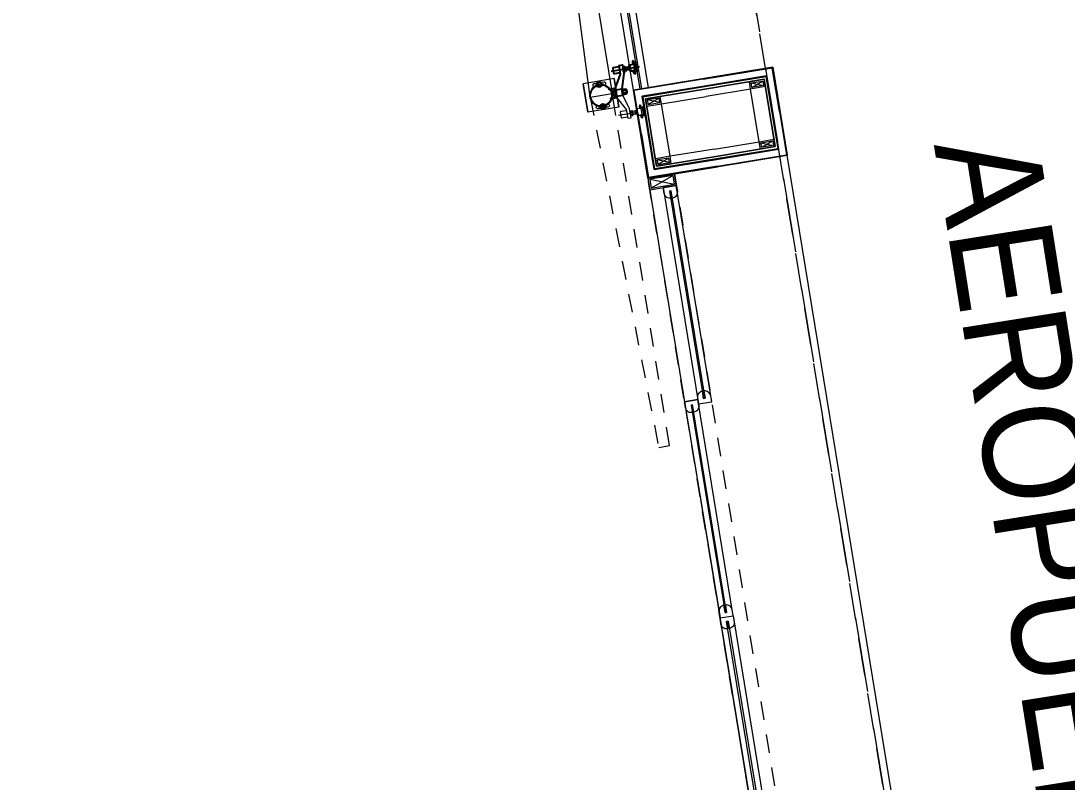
# Model space of a CAD drawing. Header units: metres. Extents: x 2 to 659295185, y -28 to 1124222152.
# Drawn here: x 655591.01 to 655598.06, y 1126566.36 to 1126571.49 of the extents above; entities that cross this region are included whole.
import ezdxf
from ezdxf.enums import TextEntityAlignment as Align

# ---------------------------------------------------------------- set-up
doc = ezdxf.new("R2010")
doc.units = ezdxf.units.M
doc.header["$MEASUREMENT"] = 0
for name, pattern in [('CCSM_C1_CUERPO CK$0$CONTINUA', [0]), ('CCSM_C1_CUERPO CK$0$DASHED', [0.75, 0.5, -0.25]), ('CCSM_C1_CUERPO CK$0$HIDDEN2', [0.1875, 0.125, -0.0625]), ('CCSM_XREF ESTRUCTURA15$0$RAYITAS', [0.375, 0.25, -0.125]), ('DASHED', [0.75, 0.5, -0.25])]:
    doc.linetypes.add(name, pattern=pattern)
doc.layers.get('0').update_dxf_attribs({"linetype": 'CONTINUOUS'})
for name, color, linetype in [('CCSM_C1_CUERPO CK$0$A-ALUCOBOND', 254, 'CONTINUOUS'), ('CCSM_C1_CUERPO CK$0$A-ESTRUCTURA DE FACHADA DE VIDRIO', 5, 'CONTINUOUS'), ('CCSM_C1_CUERPO CK$0$A-LOCAL ID', 7, 'CONTINUOUS'), ('CCSM_C1_CUERPO CK$0$A-PROYECCIONES', 5, 'CCSM_C1_CUERPO CK$0$DASHED'), ('CCSM_C1_CUERPO CK$0$A-PUERTA', 5, 'CCSM_C1_CUERPO CK$0$CONTINUA'), ('CCSM_C1_CUERPO CK$0$A-VIDRIO', 135, 'CONTINUOUS'), ('CCSM_C1_CUERPO CK$0$A-VISTA 4', 8, 'CONTINUOUS'), ('CCSM_C1_CUERPO CK$0$ID_Nº LOCAL', 7, 'CONTINUOUS'), ('CCSM_C1_CUERPO CK$0$ID_RUBRO', 7, 'CONTINUOUS'), ('CCSM_XREF ESTRUCTURA15$0$E-PROYECCION TECHO', 9, 'CCSM_XREF ESTRUCTURA15$0$RAYITAS'), ('CCSM_XREF KIOSKOSE$0$Kiosco General', 154, 'CONTINUOUS')]:
    doc.layers.add(name, color=color, linetype=linetype)
doc.styles.add('CCSM_C1_CUERPO CK$0$ROMANS', font='romans__.ttf')
doc.styles.add('CCSM_C1_CUERPO CK$0$sigo', font='arial.ttf', dxfattribs={"width": 0.9})

# ---------------------------------------------------------------- blocks, each defined once
blk = doc.blocks.new('CCSM_C1_CUERPO CK$0$ARAÑA DE ESQUINA')
for p, q in [((-0.0052, 0.0113), (-0.0019, 0.0119)), ((-0.0012, 0.0044), (-0.0007, 0.0045)), ((0.0024, 0.0061), (0.0012, 0.0045)), ((0.0026, -0.0038), (0.0012, 0.0045)), ((0.0024, 0.0061), (0.0046, 0.0064)), ((0.0042, -0.005), (0.0024, 0.0061)), ((0.0042, 0.0092), (0.0069, -0.0074)), ((0.0048, 0.0121), (0.0127, 0.0134)), ((0.0057, 0.0066), (0.0137, 0.0079)), ((0.0143, 0.0109), (0.017, -0.0057)), ((0.0162, 0.0168), (0.0424, 0.0211)), ((0.0456, 0.016), (0.0483, -0.0006)), ((0.0462, 0.0189), (0.06, 0.0212)), ((0.0471, 0.0134), (0.0607, 0.0156)), ((0.049, 0.0023), (0.0625, 0.0046)), ((-0.0013, -0.0124), (0.0019, -0.0119)), ((0.0003, -0.0046), (0.0007, -0.0045)), ((0.0042, -0.005), (0.0026, -0.0038)), ((0.0042, -0.005), (0.0064, -0.0046)), ((0.0075, -0.0044), (0.0155, -0.0031)), ((0.0084, -0.01), (0.0164, -0.0087)), ((0.0207, -0.0108), (0.0469, -0.0065)), ((0.0207, -0.0108), (0.0469, -0.0065)), ((0.0499, -0.0032), (0.0637, -0.0009)), ((0.028, -0.0947), (0.1528, -0.0743)), ((0.0818, -0.0944), (0.0791, -0.0779)), ((0.0797, -0.0749), (0.0877, -0.0736)), ((0.0806, -0.0804), (0.0886, -0.0791)), ((0.0824, -0.0915), (0.0904, -0.0902)), ((0.0919, -0.0928), (0.0892, -0.0762)), ((0.1029, -0.0792), (0.1076, -0.085)), ((0.1039, -0.0856), (0.1065, -0.0786)), ((0.1133, -0.0685), (0.1053, -0.0698)), ((0.1131, -0.0959), (0.1082, -0.0665)), ((0.1277, -0.0642), (0.1084, -0.0674)), ((0.1129, -0.095), (0.1323, -0.0918)), ((0.1247, -0.0562), (0.118, -0.0573)), ((0.1231, -0.0583), (0.1225, -0.0547)), ((0.1324, -0.0928), (0.1276, -0.0633)), ((0.133, -0.0624), (0.1378, -0.0919)), ((0.0834, -0.097), (0.0913, -0.0957)), ((0.1172, -0.0924), (0.1092, -0.0937)), ((0.132, -0.1004), (0.1252, -0.1015)), ((0.1297, -0.0989), (0.1303, -0.1026))]:
    blk.add_line(p, q)
for points in [[(-0.0062, -0.0201), (-0.0057, -0.0229), (0.0192, -0.0188, 0.414214), (0.0215, -0.0156), (0.0154, 0.0216, 0.414214), (0.0122, 0.0239), (-0.0127, 0.0199), (-0.0123, 0.0171), (0.0126, 0.0212), (0.0187, -0.016)], [(0.1231, -0.0583), (0.1236, -0.0568, 0.236068), (0.1234, -0.056), (0.1225, -0.0547), (0.1208, -0.0549), (0.1208, -0.0587)], [(0.1297, -0.0989), (0.1307, -0.1002, -0.236068), (0.1308, -0.101), (0.1303, -0.1026), (0.1287, -0.1028), (0.1275, -0.0993)]]:
    blk.add_lwpolyline(points, format="xyb", close=True)
for points in [[(-0.0031, 0.0186), (0.0031, -0.0186)], [(0.0162, 0.0168), (0.0222, -0.02), (0.0624, -0.0692), (0.0688, -0.1079), (0.0835, -0.1055), (0.0772, -0.0668), (0.0469, -0.0065), (0.0424, 0.0211)], [(0.0916, -0.0909), (0.1044, -0.0888), (0.1023, -0.0759), (0.0895, -0.078)], [(0.0915, -0.0904), (0.1038, -0.0884), (0.1019, -0.0766), (0.0896, -0.0786)]]:
    blk.add_lwpolyline(points)
for points in [[(0.0424, 0.0211), (0.0469, -0.0065), (0.0492, -0.0061), (0.0447, 0.0215)], [(0.1044, -0.0888), (0.1076, -0.0883), (0.108, -0.0877), (0.1061, -0.0759), (0.1055, -0.0754), (0.1023, -0.0759)], [(0.1039, -0.0856), (0.1076, -0.085), (0.1065, -0.0786), (0.1029, -0.0792)], [(0.1079, -0.0869), (0.1106, -0.0864), (0.1089, -0.0763), (0.1062, -0.0767)], [(0.1131, -0.0959), (0.1324, -0.0928), (0.1276, -0.0633), (0.1082, -0.0665), (0.1075, -0.0675), (0.112, -0.0952)], [(0.1267, -0.0634), (0.1245, -0.0505), (0.1209, -0.0511), (0.1208, -0.0625), (0.1211, -0.0643)], [(0.1245, -0.0505), (0.1255, -0.0504), (0.1276, -0.0633), (0.1267, -0.0634)], [(0.1273, -0.0614), (0.1319, -0.0607), (0.1357, -0.0553), (0.1362, -0.0579), (0.133, -0.0624), (0.1276, -0.0633)], [(0.1423, -0.0951), (0.1378, -0.0919), (0.1324, -0.0928), (0.1276, -0.0633), (0.133, -0.0624), (0.1362, -0.0579)], [(0.1327, -0.0946), (0.1373, -0.0939), (0.1427, -0.0977), (0.1423, -0.0951), (0.1378, -0.0919), (0.1324, -0.0928)], [(0.1315, -0.0929), (0.1336, -0.1058), (0.1299, -0.1064), (0.1263, -0.0957), (0.126, -0.0938)], [(0.1336, -0.1058), (0.1345, -0.1057), (0.1324, -0.0928), (0.1315, -0.0929)]]:
    blk.add_lwpolyline(points, close=True)
blk.add_lwpolyline([(0.0633, -0.0748), (0.0375, -0.079, 0.414214), (0.036, -0.0811), (0.0399, -0.1051, 0.414214), (0.0421, -0.1066), (0.0679, -0.1024)], format="xyb")
for centre, radius, start, end in [((0.0082, 0.0099), 0.00406, 145.7056, 232.9113), ((0.0199, 0.0033), 0.0146, 166.6886, 211.9283), ((0.0103, 0.0102), 0.00406, 325.7056, 52.9113), ((0.0013, 0.0002), 0.0146, 346.6886, 31.9283), ((0.0496, 0.0166), 0.00406, 145.7056, 232.9113), ((0.0613, 0.0101), 0.0146, 166.6886, 211.9283), ((0.0523, 0.0001), 0.00406, 145.7056, 232.9113), ((0.0573, 0.0179), 0.00406, 325.7056, 52.9113), ((0.0398, 0.0065), 0.025, 342.6843, 35.9326), ((0.0483, 0.0079), 0.0146, 346.6886, 31.9283), ((0.06, 0.0013), 0.00406, 325.7056, 52.9113), ((0.0109, -0.0067), 0.00406, 145.7056, 232.9113), ((0.013, -0.0064), 0.00406, 325.7056, 52.9113), ((0.0831, -0.0772), 0.00406, 145.7056, 232.9113), ((0.0948, -0.0838), 0.0146, 166.6886, 211.9283), ((0.0858, -0.0938), 0.00406, 145.7056, 232.9113), ((0.0852, -0.0769), 0.00406, 325.7056, 52.9113), ((0.0762, -0.0868), 0.0146, 346.6886, 31.9283), ((0.0879, -0.0934), 0.00406, 325.7056, 52.9113)]:
    blk.add_arc(centre, radius, start, end)
blk = doc.blocks.new('CCSM_C1_CUERPO CK$0$IDENT LOCAL')
at = {"style": 'CCSM_C1_CUERPO CK$0$ROMANS'}
for tag, height, p in [('AREA-EXACTA', 0.5, (0.8694, 0.18)), ('NºLOCAL', 0.7, (1.9537, 0.0574)), ('RUBRO', 0.35, (0, 0)), ('USO', 0.35, (-0.8388, -0.1375))]:
    blk.add_attdef(tag, text='', height=height, rotation=279.30845, dxfattribs=at).set_placement(p, align=Align.BOTTOM_CENTER)

msp = doc.modelspace()

# ---------------------------------------------------------------- linework, layer by layer
at = {"layer": 'CCSM_C1_CUERPO CK$0$A-ALUCOBOND', "lineweight": 5}
for p, q in [((655596.0692, 1126571.1696), (655596.0697, 1126571.1702)), ((655596.0697, 1126571.1702), (655596.072, 1126571.1735)), ((655596.0697, 1126571.1692), (655596.0702, 1126571.1699)), ((655596.0702, 1126571.1699), (655596.0725, 1126571.1731)), ((655595.1394, 1126571.0173), (655595.1362, 1126571.0197)), ((655595.1398, 1126571.0178), (655595.1365, 1126571.0201)), ((655595.1401, 1126571.0169), (655595.1394, 1126571.0173)), ((655595.1404, 1126571.0173), (655595.1398, 1126571.0178)), ((655596.165, 1126570.5854), (655596.1656, 1126570.5849)), ((655596.1653, 1126570.5858), (655596.166, 1126570.5854)), ((655596.1656, 1126570.5849), (655596.1689, 1126570.5826)), ((655596.166, 1126570.5854), (655596.1692, 1126570.583)), ((655595.2353, 1126570.4328), (655595.2329, 1126570.4296)), ((655595.2357, 1126570.4325), (655595.2334, 1126570.4292)), ((655595.2357, 1126570.4335), (655595.2353, 1126570.4328)), ((655595.2362, 1126570.4331), (655595.2357, 1126570.4325))]:
    msp.add_line(p, q, dxfattribs=at)
for points in [[(655595.2325, 1126570.4285), (655595.1354, 1126571.0206), (655596.0729, 1126571.1742), (655596.17, 1126570.5821)], [(655595.1354, 1126571.0206), (655595.2325, 1126570.4285), (655596.17, 1126570.5821), (655596.0729, 1126571.1742)]]:
    msp.add_lwpolyline(points, close=True, dxfattribs=at)
for points in [[(655596.1215, 1126570.8782), (655596.0731, 1126571.173, 0.414214), (655596.0717, 1126571.174), (655595.6042, 1126571.0974)], [(655595.184, 1126570.7245), (655595.1356, 1126571.0194, -0.414214), (655595.1366, 1126571.0208), (655595.6042, 1126571.0974)], [(655596.1215, 1126570.8782), (655596.1698, 1126570.5833, -0.414214), (655596.1688, 1126570.5819), (655595.7012, 1126570.5053)], [(655595.184, 1126570.7245), (655595.2323, 1126570.4297, 0.414214), (655595.2337, 1126570.4287), (655595.7012, 1126570.5053)]]:
    msp.add_lwpolyline(points, format="xyb", dxfattribs=at)
for points in [[(655595.6043, 1126571.0968), (655596.072, 1126571.1735)], [(655595.6047, 1126571.094), (655596.0697, 1126571.1702)], [(655595.6048, 1126571.0935), (655596.0692, 1126571.1696)], [(655596.1175, 1126570.8775), (655596.0697, 1126571.1692)], [(655596.1181, 1126570.8776), (655596.0702, 1126571.1699)], [(655596.1209, 1126570.8781), (655596.0725, 1126571.1731)], [(655595.6043, 1126571.0968), (655595.1365, 1126571.0201)], [(655595.6047, 1126571.094), (655595.1398, 1126571.0178)], [(655595.6048, 1126571.0935), (655595.1404, 1126571.0173)], [(655595.1846, 1126570.7246), (655595.1362, 1126571.0197)], [(655595.1874, 1126570.7251), (655595.1394, 1126571.0173)], [(655595.1879, 1126570.7252), (655595.1401, 1126571.0169)], [(655596.1175, 1126570.8775), (655596.1653, 1126570.5858)], [(655596.1181, 1126570.8776), (655596.166, 1126570.5854)], [(655596.1209, 1126570.8781), (655596.1692, 1126570.583)], [(655595.1846, 1126570.7246), (655595.2329, 1126570.4296)], [(655595.1874, 1126570.7251), (655595.2353, 1126570.4328)], [(655595.1879, 1126570.7252), (655595.2357, 1126570.4335)], [(655595.7006, 1126570.5093), (655596.165, 1126570.5854)], [(655595.7007, 1126570.5087), (655596.1656, 1126570.5849)], [(655595.7011, 1126570.5059), (655596.1689, 1126570.5826)], [(655595.7011, 1126570.5059), (655595.2334, 1126570.4292)], [(655595.7007, 1126570.5087), (655595.2357, 1126570.4325)], [(655595.7006, 1126570.5093), (655595.2362, 1126570.4331)]]:
    msp.add_lwpolyline(points, dxfattribs=at)
at = {"layer": 'CCSM_C1_CUERPO CK$0$A-ESTRUCTURA DE FACHADA DE VIDRIO', "lineweight": 5}
for p, q in [((655595.0053, 1126571.0981), (655594.7968, 1126571.0639)), ((655595.0053, 1126571.0981), (655594.7968, 1126571.0639)), ((655594.8283, 1126570.8714), (655594.7968, 1126571.0639)), ((655594.7968, 1126571.0639), (655594.8283, 1126570.8715)), ((655594.8753, 1126571.0539), (655594.9331, 1126571.0634)), ((655594.8753, 1126571.0539), (655594.9331, 1126571.0634)), ((655594.8753, 1126571.0539), (655594.9331, 1126571.0634)), ((655595.0369, 1126570.9056), (655595.0053, 1126571.0981)), ((655595.0053, 1126571.0981), (655595.0369, 1126570.9056)), ((655595.9275, 1126571.0688), (655596.0113, 1126571.0522)), ((655595.9324, 1126571.0392), (655596.0065, 1126571.0818)), ((655595.0369, 1126570.9056), (655594.8283, 1126570.8714)), ((655595.0369, 1126570.9056), (655594.8283, 1126570.8715)), ((655594.8995, 1126570.9059), (655594.9574, 1126570.9154)), ((655594.8995, 1126570.9059), (655594.9574, 1126570.9154)), ((655594.8995, 1126570.9059), (655594.9574, 1126570.9154)), ((655595.3117, 1126570.9375), (655595.2279, 1126570.9542)), ((655595.3069, 1126570.9671), (655595.2328, 1126570.9246)), ((655595.9937, 1126570.6652), (655596.0775, 1126570.6486)), ((655595.9985, 1126570.6356), (655596.0726, 1126570.6782)), ((655595.3779, 1126570.5339), (655595.2941, 1126570.5505)), ((655595.373, 1126570.5635), (655595.2989, 1126570.5209))]:
    msp.add_line(p, q, dxfattribs=at)
at = {"layer": 'CCSM_C1_CUERPO CK$0$A-ESTRUCTURA DE FACHADA DE VIDRIO', "color": 3, "lineweight": 5}
msp.add_line((655594.8428, 1126570.9726), (655594.9908, 1126570.9969), dxfattribs=at)
msp.add_lwpolyline([(655594.8428, 1126570.9726), (655594.8428, 1126570.9726), (655594.5286, 1126573.3531), (655594.6026, 1126573.3653), (655594.9908, 1126570.9969)], dxfattribs=at)
at = {"layer": 'CCSM_C1_CUERPO CK$0$A-ESTRUCTURA DE FACHADA DE VIDRIO', "lineweight": 5}
for points in [[(655594.8868, 1126571.0665), (655594.8689, 1126571.0635, 0.414214), (655594.8603, 1126571.0515), (655594.8603, 1126571.0515, 0.414214), (655594.8723, 1126571.0428), (655594.8902, 1126571.0457)], [(655594.8868, 1126571.0665), (655594.8689, 1126571.0635, 0.414214), (655594.8603, 1126571.0515), (655594.8603, 1126571.0515, 0.414214), (655594.8723, 1126571.0428), (655594.8902, 1126571.0457)], [(655594.8868, 1126571.0665), (655594.869, 1126571.0636, 0.414214), (655594.8603, 1126571.0515), (655594.8603, 1126571.0515, 0.414214), (655594.8724, 1126571.0428), (655594.8902, 1126571.0458)], [(655594.9226, 1126571.051), (655594.9404, 1126571.054, 0.414214), (655594.9491, 1126571.066), (655594.9491, 1126571.066, 0.414214), (655594.937, 1126571.0747), (655594.9192, 1126571.0718)], [(655594.9226, 1126571.051), (655594.9404, 1126571.054, 0.414214), (655594.9491, 1126571.066), (655594.9491, 1126571.066, 0.414214), (655594.937, 1126571.0747), (655594.9192, 1126571.0718)], [(655594.9226, 1126571.0511), (655594.9404, 1126571.054, 0.414214), (655594.9491, 1126571.066), (655594.9491, 1126571.066, 0.414214), (655594.937, 1126571.0747), (655594.9192, 1126571.0718)], [(655594.9145, 1126570.8977), (655594.8966, 1126570.8948, -0.414214), (655594.8845, 1126570.9035), (655594.8845, 1126570.9035, -0.414214), (655594.8932, 1126570.9155), (655594.9111, 1126570.9185)], [(655594.9145, 1126570.8977), (655594.8966, 1126570.8948, -0.414214), (655594.8845, 1126570.9035), (655594.8845, 1126570.9035, -0.414214), (655594.8932, 1126570.9155), (655594.9111, 1126570.9185)], [(655594.9145, 1126570.8977), (655594.8966, 1126570.8948, -0.414214), (655594.8846, 1126570.9035), (655594.8846, 1126570.9035, -0.414214), (655594.8932, 1126570.9155), (655594.9111, 1126570.9184)], [(655594.9434, 1126570.9237), (655594.9613, 1126570.9267, -0.414214), (655594.9734, 1126570.918), (655594.9734, 1126570.918, -0.414214), (655594.9647, 1126570.906), (655594.9468, 1126570.903)], [(655594.9434, 1126570.9238), (655594.9613, 1126570.9267, -0.414214), (655594.9734, 1126570.918), (655594.9734, 1126570.918, -0.414214), (655594.9647, 1126570.906), (655594.9468, 1126570.903)], [(655594.9434, 1126570.9238), (655594.9613, 1126570.9267, -0.414214), (655594.9734, 1126570.918), (655594.9734, 1126570.918, -0.414214), (655594.9647, 1126570.906), (655594.9468, 1126570.903)]]:
    msp.add_lwpolyline(points, format="xyb", dxfattribs=at)
for points in [[(655594.9073, 1126571.0429), (655594.9197, 1126571.0531), (655594.9171, 1126571.069), (655594.9021, 1126571.0746), (655594.8896, 1126571.0644), (655594.8922, 1126571.0486)], [(655594.9073, 1126571.0429), (655594.9197, 1126571.0531), (655594.9171, 1126571.069), (655594.9021, 1126571.0746), (655594.8896, 1126571.0644), (655594.8922, 1126571.0486)], [(655594.9073, 1126571.0429), (655594.9198, 1126571.0531), (655594.9172, 1126571.069), (655594.9021, 1126571.0746), (655594.8896, 1126571.0645), (655594.8922, 1126571.0486)], [(655596.0228, 1126571.0439), (655595.9241, 1126571.0277), (655595.9161, 1126571.0771), (655596.0147, 1126571.0933), (655596.0228, 1126571.0439)], [(655596.0113, 1126571.0522), (655595.9324, 1126571.0392), (655595.9275, 1126571.0688), (655596.0065, 1126571.0818)], [(655595.2245, 1126570.9131), (655595.3232, 1126570.9292), (655595.3151, 1126570.9786), (655595.2164, 1126570.9624), (655595.2245, 1126570.9131)], [(655594.9264, 1126570.9266), (655594.9414, 1126570.9209), (655594.944, 1126570.905), (655594.9316, 1126570.8949), (655594.9165, 1126570.9005), (655594.9139, 1126570.9164)], [(655594.9263, 1126570.9266), (655594.9414, 1126570.9209), (655594.944, 1126570.9051), (655594.9316, 1126570.8949), (655594.9165, 1126570.9005), (655594.9139, 1126570.9164)], [(655594.9263, 1126570.9266), (655594.9414, 1126570.9209), (655594.944, 1126570.9051), (655594.9316, 1126570.8949), (655594.9165, 1126570.9005), (655594.9139, 1126570.9164)], [(655595.2328, 1126570.9246), (655595.3117, 1126570.9375), (655595.3069, 1126570.9671), (655595.2279, 1126570.9542)], [(655596.089, 1126570.6403), (655595.9903, 1126570.6241), (655595.9822, 1126570.6735), (655596.0809, 1126570.6896), (655596.089, 1126570.6403)], [(655596.0775, 1126570.6486), (655595.9985, 1126570.6356), (655595.9937, 1126570.6652), (655596.0726, 1126570.6782)], [(655595.2907, 1126570.5095), (655595.3894, 1126570.5256), (655595.3813, 1126570.575), (655595.2826, 1126570.5588), (655595.2907, 1126570.5095)], [(655595.2989, 1126570.5209), (655595.3779, 1126570.5339), (655595.373, 1126570.5635), (655595.2941, 1126570.5505)]]:
    msp.add_lwpolyline(points, close=True, dxfattribs=at)
at = {"layer": 'CCSM_C1_CUERPO CK$0$A-ESTRUCTURA DE FACHADA DE VIDRIO', "linetype": 'CCSM_C1_CUERPO CK$0$CONTINUA', "lineweight": 5, "ltscale": 0.05}
for centre, radius in [((655594.9168, 1126570.9848), 0.075), ((655594.9168, 1126570.9847), 0.075), ((655594.9168, 1126570.9848), 0.0705), ((655594.9168, 1126570.9847), 0.0705)]:
    msp.add_circle(centre, radius, dxfattribs=at)
at = {"layer": 'CCSM_C1_CUERPO CK$0$A-ESTRUCTURA DE FACHADA DE VIDRIO', "lineweight": 5}
for centre, radius in [((655594.9047, 1126571.0588), 0.0195), ((655594.9047, 1126571.0588), 0.0195), ((655594.9047, 1126571.0588), 0.0195), ((655594.9047, 1126571.0588), 0.0124), ((655594.9047, 1126571.0588), 0.0124), ((655594.9047, 1126571.0588), 0.0124), ((655594.9047, 1126571.0588), 0.0111), ((655594.9047, 1126571.0588), 0.0111), ((655594.9047, 1126571.0588), 0.0111), ((655594.929, 1126570.9107), 0.0195), ((655594.9289, 1126570.9107), 0.0195), ((655594.9289, 1126570.9107), 0.0195), ((655594.9289, 1126570.9107), 0.0124), ((655594.9289, 1126570.9107), 0.0124), ((655594.929, 1126570.9107), 0.0124), ((655594.929, 1126570.9107), 0.0111), ((655594.9289, 1126570.9107), 0.0111), ((655594.9289, 1126570.9107), 0.0111)]:
    msp.add_circle(centre, radius, dxfattribs=at)
at = {"layer": 'CCSM_C1_CUERPO CK$0$A-PROYECCIONES', "color": 8, "linetype": 'CCSM_C1_CUERPO CK$0$HIDDEN2', "lineweight": 5}
for p, q in [((655594.9829, 1126571.0143), (655594.9879, 1126571.0151)), ((655594.9889, 1126570.9779), (655594.9938, 1126570.9787)), ((655594.989, 1126571.0037), (655594.9897, 1126571.0038)), ((655594.9913, 1126570.9899), (655594.992, 1126570.99)), ((655594.9945, 1126571.0062), (655594.9927, 1126571.0037)), ((655594.9948, 1126570.991), (655594.9927, 1126571.0037)), ((655594.9945, 1126571.0062), (655594.9979, 1126571.0067)), ((655594.9972, 1126570.9892), (655594.9945, 1126571.0062)), ((655594.9972, 1126570.9892), (655594.9948, 1126570.991)), ((655594.9972, 1126571.011), (655595.0014, 1126570.9856)), ((655594.9972, 1126570.9892), (655595.0007, 1126570.9898)), ((655594.9982, 1126571.0155), (655595.0104, 1126571.0175)), ((655594.9996, 1126571.007), (655595.0118, 1126571.009)), ((655595.0024, 1126570.9901), (655595.0145, 1126570.9921)), ((655595.0038, 1126570.9816), (655595.0159, 1126570.9836)), ((655595.0128, 1126571.0135), (655595.0169, 1126570.9881)), ((655595.0156, 1126571.0227), (655595.0558, 1126571.0293)), ((655595.0225, 1126570.9803), (655595.0628, 1126570.9869)), ((655595.0225, 1126570.9803), (655595.0628, 1126570.9869)), ((655595.0607, 1126571.0214), (655595.0649, 1126570.996)), ((655595.0617, 1126571.0259), (655595.0828, 1126571.0293)), ((655595.0631, 1126571.0174), (655595.0838, 1126571.0208)), ((655595.0659, 1126571.0005), (655595.0865, 1126571.0039)), ((655595.0672, 1126570.992), (655595.0884, 1126570.9955)), ((655595.1865, 1126570.8985), (655595.1569, 1126570.8936)), ((655595.1819, 1126570.9107), (655595.1716, 1126570.9091)), ((655595.1794, 1126570.9074), (655595.1785, 1126570.9131)), ((655595.1937, 1126570.8547), (655595.1863, 1126570.8999)), ((655595.1945, 1126570.9012), (655595.2019, 1126570.856)), ((655595.0338, 1126570.8517), (655595.225, 1126570.883)), ((655595.1161, 1126570.8521), (655595.112, 1126570.8776)), ((655595.113, 1126570.8821), (655595.1251, 1126570.8841)), ((655595.1144, 1126570.8736), (655595.1265, 1126570.8756)), ((655595.1171, 1126570.8567), (655595.1293, 1126570.8586)), ((655595.1185, 1126570.8482), (655595.1307, 1126570.8502)), ((655595.1317, 1126570.8547), (655595.1275, 1126570.8801)), ((655595.1484, 1126570.8756), (655595.1557, 1126570.8666)), ((655595.15, 1126570.8657), (655595.1541, 1126570.8765)), ((655595.1644, 1126570.8919), (655595.1522, 1126570.8899)), ((655595.1641, 1126570.8498), (655595.1567, 1126570.895)), ((655595.1704, 1126570.8552), (655595.1582, 1126570.8532)), ((655595.1638, 1126570.8513), (655595.1935, 1126570.8561)), ((655595.193, 1126570.843), (655595.1827, 1126570.8413)), ((655595.1896, 1126570.8453), (655595.1905, 1126570.8397))]:
    msp.add_line(p, q, dxfattribs=at)
for points in [[(655594.8428, 1126570.9726), (655594.8428, 1126570.9726), (655595.3046, 1126568.6163), (655595.3786, 1126568.6284), (655594.9908, 1126570.9969)], [(655594.9862, 1126571.0254), (655594.9955, 1126570.9684)], [(655595.0156, 1126571.0227), (655595.0249, 1126570.9662), (655595.0865, 1126570.8908), (655595.0962, 1126570.8315), (655595.1188, 1126570.8352), (655595.1091, 1126570.8945), (655595.0628, 1126570.9869), (655595.0558, 1126571.0293)], [(655595.1312, 1126570.8575), (655595.1508, 1126570.8607), (655595.1476, 1126570.8805), (655595.128, 1126570.8773)], [(655595.1311, 1126570.8584), (655595.1498, 1126570.8614), (655595.1469, 1126570.8795), (655595.1281, 1126570.8764)]]:
    msp.add_lwpolyline(points, dxfattribs=at)
for points in [[(655594.9814, 1126570.9661), (655594.9821, 1126570.9618), (655595.0202, 1126570.9681, 0.414214), (655595.0237, 1126570.973), (655595.0144, 1126571.03, 0.414214), (655595.0095, 1126571.0336), (655594.9714, 1126571.0273), (655594.9721, 1126571.0231), (655595.0102, 1126571.0293), (655595.0195, 1126570.9723)], [(655595.1794, 1126570.9074), (655595.1802, 1126570.9098, 0.236068), (655595.18, 1126570.9111), (655595.1785, 1126570.9131), (655595.176, 1126570.9127), (655595.176, 1126570.9069)], [(655595.1896, 1126570.8453), (655595.1911, 1126570.8433, -0.236068), (655595.1913, 1126570.8421), (655595.1905, 1126570.8397), (655595.188, 1126570.8393), (655595.1861, 1126570.8448)]]:
    msp.add_lwpolyline(points, format="xyb", close=True, dxfattribs=at)
for points in [[(655595.0558, 1126571.0293), (655595.0628, 1126570.9869), (655595.0662, 1126570.9875), (655595.0593, 1126571.0298)], [(655595.1641, 1126570.8498), (655595.1937, 1126570.8547), (655595.1863, 1126570.8999), (655595.1567, 1126570.895), (655595.1555, 1126570.8934), (655595.1624, 1126570.851)], [(655595.1849, 1126570.8996), (655595.1817, 1126570.9194), (655595.176, 1126570.9185), (655595.176, 1126570.9011), (655595.1764, 1126570.8983)], [(655595.1817, 1126570.9194), (655595.1831, 1126570.9196), (655595.1863, 1126570.8999), (655595.1849, 1126570.8996)], [(655595.1858, 1126570.9027), (655595.1929, 1126570.9039), (655595.1988, 1126570.9121), (655595.1995, 1126570.9081), (655595.1945, 1126570.9012), (655595.1863, 1126570.8999)], [(655595.2088, 1126570.8511), (655595.2019, 1126570.856), (655595.1937, 1126570.8547), (655595.1863, 1126570.8999), (655595.1945, 1126570.9012), (655595.1995, 1126570.9081)], [(655595.1508, 1126570.8607), (655595.1556, 1126570.8615), (655595.1563, 1126570.8625), (655595.1534, 1126570.8806), (655595.1524, 1126570.8813), (655595.1476, 1126570.8805)], [(655595.15, 1126570.8657), (655595.1557, 1126570.8666), (655595.1541, 1126570.8765), (655595.1484, 1126570.8756)], [(655595.1561, 1126570.8638), (655595.1602, 1126570.8644), (655595.1577, 1126570.88), (655595.1536, 1126570.8793)], [(655595.1923, 1126570.8545), (655595.1955, 1126570.8347), (655595.1899, 1126570.8338), (655595.1843, 1126570.8503), (655595.1838, 1126570.8531)], [(655595.1955, 1126570.8347), (655595.1969, 1126570.8349), (655595.1937, 1126570.8547), (655595.1923, 1126570.8545)], [(655595.1942, 1126570.8519), (655595.2012, 1126570.853), (655595.2094, 1126570.8471), (655595.2088, 1126570.8511), (655595.2019, 1126570.856), (655595.1937, 1126570.8547)]]:
    msp.add_lwpolyline(points, close=True, dxfattribs=at)
msp.add_lwpolyline([(655595.0879, 1126570.8823), (655595.0483, 1126570.8758, 0.414214), (655595.046, 1126570.8726), (655595.052, 1126570.8358, 0.414214), (655595.0553, 1126570.8335), (655595.0948, 1126570.84)], format="xyb", dxfattribs=at)
at = {"layer": 'CCSM_C1_CUERPO CK$0$A-PROYECCIONES', "linetype": 'CCSM_C1_CUERPO CK$0$HIDDEN2', "lineweight": 5}
msp.add_lwpolyline([(655595.2325, 1126570.4285), (655595.4101, 1126570.4576), (655596.3806, 1126564.5366), (655596.203, 1126564.5075), (655595.2325, 1126570.4285)], dxfattribs=at)
at = {"layer": 'CCSM_C1_CUERPO CK$0$A-PROYECCIONES', "color": 8, "linetype": 'CCSM_C1_CUERPO CK$0$HIDDEN2', "lineweight": 5}
for centre, radius, start, end in [((655595.0034, 1126571.012), 0.00622, 145.69564, 232.90128), ((655595.0213, 1126571.0019), 0.0223, 166.67859, 211.91832), ((655595.0075, 1126570.9866), 0.00622, 145.69564, 232.90128), ((655595.0066, 1126571.0125), 0.00622, 325.69564, 52.90128), ((655594.9928, 1126570.9972), 0.0223, 346.67859, 31.91832), ((655595.0108, 1126570.9871), 0.00622, 325.69564, 52.90128), ((655595.0668, 1126571.0224), 0.00622, 145.69564, 232.90128), ((655595.0848, 1126571.0123), 0.0223, 166.67859, 211.91832), ((655595.071, 1126570.997), 0.00622, 145.69564, 232.90128), ((655595.0786, 1126571.0243), 0.00622, 325.69564, 52.90128), ((655595.0518, 1126571.0069), 0.0383, 342.6743, 35.92261), ((655595.0648, 1126571.009), 0.0223, 346.67859, 31.91832), ((655595.0828, 1126570.9989), 0.00622, 325.69564, 52.90128), ((655595.1181, 1126570.8786), 0.00622, 145.69564, 232.90128), ((655595.1361, 1126570.8685), 0.0223, 166.67859, 211.91832), ((655595.1223, 1126570.8532), 0.00622, 145.69564, 232.90128), ((655595.1214, 1126570.8791), 0.00622, 325.69564, 52.90128), ((655595.1076, 1126570.8638), 0.0223, 346.67859, 31.91832), ((655595.1255, 1126570.8537), 0.00622, 325.69564, 52.90128)]:
    msp.add_arc(centre, radius, start, end, dxfattribs=at)
at = {"layer": 'CCSM_C1_CUERPO CK$0$A-PUERTA', "color": 8, "lineweight": 5}
for p, q in [((655595.244, 1126570.4202), (655595.4116, 1126570.3869)), ((655595.4019, 1126570.4461), (655595.2537, 1126570.361))]:
    msp.add_line(p, q, dxfattribs=at)
at = {"layer": 'CCSM_C1_CUERPO CK$0$A-PUERTA', "lineweight": 5}
for points in [[(655595.4231, 1126570.3787), (655595.4101, 1126570.4576), (655595.2325, 1126570.4285), (655595.2454, 1126570.3495)], [(655595.4116, 1126570.3869), (655595.4019, 1126570.4461), (655595.244, 1126570.4202), (655595.2537, 1126570.361)]]:
    msp.add_lwpolyline(points, close=True, dxfattribs=at)
at = {"layer": 'CCSM_C1_CUERPO CK$0$A-PUERTA', "color": 8, "lineweight": 5}
for points in [[(655595.3342, 1126570.3641), (655595.5728, 1126568.9085), (655595.6616, 1126568.9231), (655595.4231, 1126570.3787)], [(655595.4792, 1126568.9236), (655595.7177, 1126567.468), (655595.8066, 1126567.4825), (655595.568, 1126568.9381)], [(655595.9563, 1126566.0124), (655595.7177, 1126567.468), (655595.8066, 1126567.4825), (655596.0451, 1126566.027)]]:
    msp.add_lwpolyline(points, close=True, dxfattribs=at)
at = {"layer": 'CCSM_C1_CUERPO CK$0$A-PUERTA', "lineweight": 5}
for points in [[(655595.3867, 1126570.2916), (655595.3916, 1126570.2924, -0.389175), (655595.3407, 1126570.3246), (655595.3342, 1126570.3641), (655595.4231, 1126570.3787), (655595.4295, 1126570.3392, -0.414214), (655595.3965, 1126570.2932), (655595.3965, 1126570.2932), (655595.3884, 1126570.3426), (655595.3786, 1126570.341)], [(655595.5994, 1126568.9939), (655595.5994, 1126568.9939, 0.414214), (655595.5664, 1126568.948), (655595.5728, 1126568.9085), (655595.6616, 1126568.9231), (655595.6552, 1126568.9625, 0.414214), (655595.6092, 1126568.9956), (655595.6092, 1126568.9956), (655595.6173, 1126568.9462), (655595.6074, 1126568.9446)], [(655595.5316, 1126568.8511), (655595.5266, 1126568.8503, -0.440849), (655595.4856, 1126568.8841), (655595.4792, 1126568.9236), (655595.568, 1126568.9381), (655595.5744, 1126568.8986, -0.414214), (655595.5414, 1126568.8527), (655595.5414, 1126568.8527), (655595.5333, 1126568.902), (655595.5235, 1126568.9004)], [(655595.7443, 1126567.5534), (655595.7443, 1126567.5534, 0.414214), (655595.7113, 1126567.5075), (655595.7177, 1126567.468), (655595.8066, 1126567.4825), (655595.8001, 1126567.522, 0.414214), (655595.7541, 1126567.555), (655595.7541, 1126567.555), (655595.7622, 1126567.5057), (655595.7524, 1126567.5041)], [(655595.7701, 1126567.3955), (655595.7652, 1126567.3947, -0.440849), (655595.7242, 1126567.4285), (655595.7177, 1126567.468), (655595.8066, 1126567.4825), (655595.813, 1126567.4431, -0.414214), (655595.78, 1126567.3971), (655595.78, 1126567.3971), (655595.7719, 1126567.4465), (655595.7621, 1126567.4449)]]:
    msp.add_lwpolyline(points, format="xyb", close=True, dxfattribs=at)
at = {"layer": 'CCSM_C1_CUERPO CK$0$A-PUERTA', "color": 135, "lineweight": 5}
for points in [[(655595.3786, 1126570.341), (655595.6074, 1126568.9446), (655595.6173, 1126568.9462), (655595.3884, 1126570.3426)], [(655595.5235, 1126568.9004), (655595.7524, 1126567.5041), (655595.7622, 1126567.5057), (655595.5333, 1126568.902)], [(655595.9909, 1126566.0485), (655595.7621, 1126567.4449), (655595.7719, 1126567.4465), (655596.0008, 1126566.0501)]]:
    msp.add_lwpolyline(points, close=True, dxfattribs=at)
at = {"layer": 'CCSM_C1_CUERPO CK$0$A-VIDRIO', "lineweight": 5}
msp.add_lwpolyline([(655594.8015, 1126573.3979), (655595.1897, 1126571.0295), (655595.1798, 1126571.0279), (655594.7916, 1126573.3963)], close=True, dxfattribs=at)
at = {"layer": 'CCSM_C1_CUERPO CK$0$A-VISTA 4', "lineweight": 5}
for p, q in [((655595.3232, 1126570.9292), (655595.6237, 1126570.9785)), ((655595.9241, 1126571.0277), (655595.6237, 1126570.9785)), ((655595.9822, 1126570.6735), (655595.9241, 1126571.0277)), ((655595.3813, 1126570.575), (655595.3232, 1126570.9292)), ((655595.6817, 1126570.6242), (655595.3813, 1126570.575)), ((655595.6817, 1126570.6242), (655595.9822, 1126570.6735)), ((655596.0775, 1126570.6486), (655595.9985, 1126570.6356)), ((655595.2989, 1126570.5209), (655595.3779, 1126570.5339))]:
    msp.add_line(p, q, dxfattribs=at)
at = {"layer": 'CCSM_C1_CUERPO CK$0$A-VISTA 4', "color": 103, "lineweight": 5}
msp.add_lwpolyline([(655594.6502, 1126573.9811), (655594.7489, 1126573.9973), (655595.2341, 1126571.0368), (655595.1354, 1126571.0206)], close=True, dxfattribs=at)
at = {"layer": 'CCSM_C1_CUERPO CK$0$A-VISTA 4', "lineweight": 5}
for points in [[(655595.6123, 1126571.0481), (655596.0317, 1126571.1168), (655596.1125, 1126570.6234), (655595.6931, 1126570.5547)], [(655595.6931, 1126570.5547), (655596.1126, 1126570.6234), (655596.0317, 1126571.1168), (655595.6123, 1126571.0481)], [(655595.6128, 1126571.0446), (655596.0288, 1126571.1128), (655596.1085, 1126570.6263), (655595.6926, 1126570.5581)], [(655595.6926, 1126570.5581), (655596.1085, 1126570.6263), (655596.0288, 1126571.1128), (655595.6128, 1126571.0446)], [(655595.6123, 1126571.0481), (655595.1929, 1126570.9793), (655595.2738, 1126570.4859), (655595.6931, 1126570.5547)], [(655595.6931, 1126570.5547), (655595.2737, 1126570.4859), (655595.1929, 1126570.9793), (655595.6123, 1126571.0481)], [(655595.6128, 1126571.0446), (655595.1969, 1126570.9764), (655595.2767, 1126570.4899), (655595.6926, 1126570.5581)], [(655595.6926, 1126570.5581), (655595.2766, 1126570.4899), (655595.1969, 1126570.9764), (655595.6128, 1126571.0446)], [(655595.6156, 1126571.0278), (655596.0147, 1126571.0933), (655596.089, 1126570.6403), (655595.6898, 1126570.5749)], [(655595.6898, 1126570.5749), (655596.089, 1126570.6403), (655596.0148, 1126571.0933), (655595.6156, 1126571.0278)], [(655595.6156, 1126571.0278), (655595.2164, 1126570.9624), (655595.2907, 1126570.5095), (655595.6898, 1126570.5749)], [(655595.6898, 1126570.5749), (655595.2907, 1126570.5095), (655595.2164, 1126570.9624), (655595.6156, 1126571.0278)]]:
    msp.add_lwpolyline(points, dxfattribs=at)
msp.add_lwpolyline([(655595.2325, 1126570.4285), (655596.203, 1126564.5075), (655597.1405, 1126564.6612), (655596.17, 1126570.5821)], close=True, dxfattribs=at)
at = {"layer": 'CCSM_XREF ESTRUCTURA15$0$E-PROYECCION TECHO', "lineweight": 5}
msp.add_lwpolyline([(655607.3611, 1126558.5648, 0.010439), (655598.088, 1126558.5714), (655595.1501, 1126576.495), (655604.1797, 1126577.9751), (655607.3611, 1126558.5648)], format="xyb", dxfattribs=at)
at = {"layer": 'CCSM_XREF KIOSKOSE$0$Kiosco General', "linetype": 'DASHED', "lineweight": 5}
msp.add_lwpolyline([(655535.8844, 1126564.3489), (655595.5383, 1126574.1267), (655597.6961, 1126560.9623, 0.070177), (655538.0102, 1126551.3789)], format="xyb", close=True, dxfattribs=at)

# ---------------------------------------------------------------- block references
at = {"layer": 'CCSM_C1_CUERPO CK$0$A-ESTRUCTURA DE FACHADA DE VIDRIO', "lineweight": 5, "xscale": -1.532237080575779, "yscale": 1.532237080624327, "zscale": 1.532237080608718, "rotation": 198.616902575206}
msp.add_blockref('CCSM_C1_CUERPO CK$0$ARAÑA DE ESQUINA', (655594.9908, 1126570.9969), dxfattribs=at)
at = {"layer": 'CCSM_C1_CUERPO CK$0$A-LOCAL ID', "lineweight": 5}
ref = msp.add_blockref('CCSM_C1_CUERPO CK$0$IDENT LOCAL', (655597.0414, 1126567.5158), dxfattribs=dict(at, rotation=278.9917523318326))
ref.add_attrib('NºLOCAL', 'ACCESO', dxfattribs={"layer": 'CCSM_C1_CUERPO CK$0$ID_Nº LOCAL', "color": 0, "height": 0.6, "rotation": 278.99175, "style": 'CCSM_C1_CUERPO CK$0$sigo', "width": 0.9}).set_placement((655599.0662, 1126567.8362), align=Align.BOTTOM_CENTER)
ref.add_attrib('RUBRO', 'AEROPUERTO', dxfattribs={"layer": 'CCSM_C1_CUERPO CK$0$ID_RUBRO', "height": 0.7, "rotation": 278.99175, "style": 'CCSM_C1_CUERPO CK$0$sigo', "width": 0.9}).set_placement((655597.4319, 1126567.5776), align=Align.BOTTOM_CENTER)

doc.saveas('drawing.dxf')
